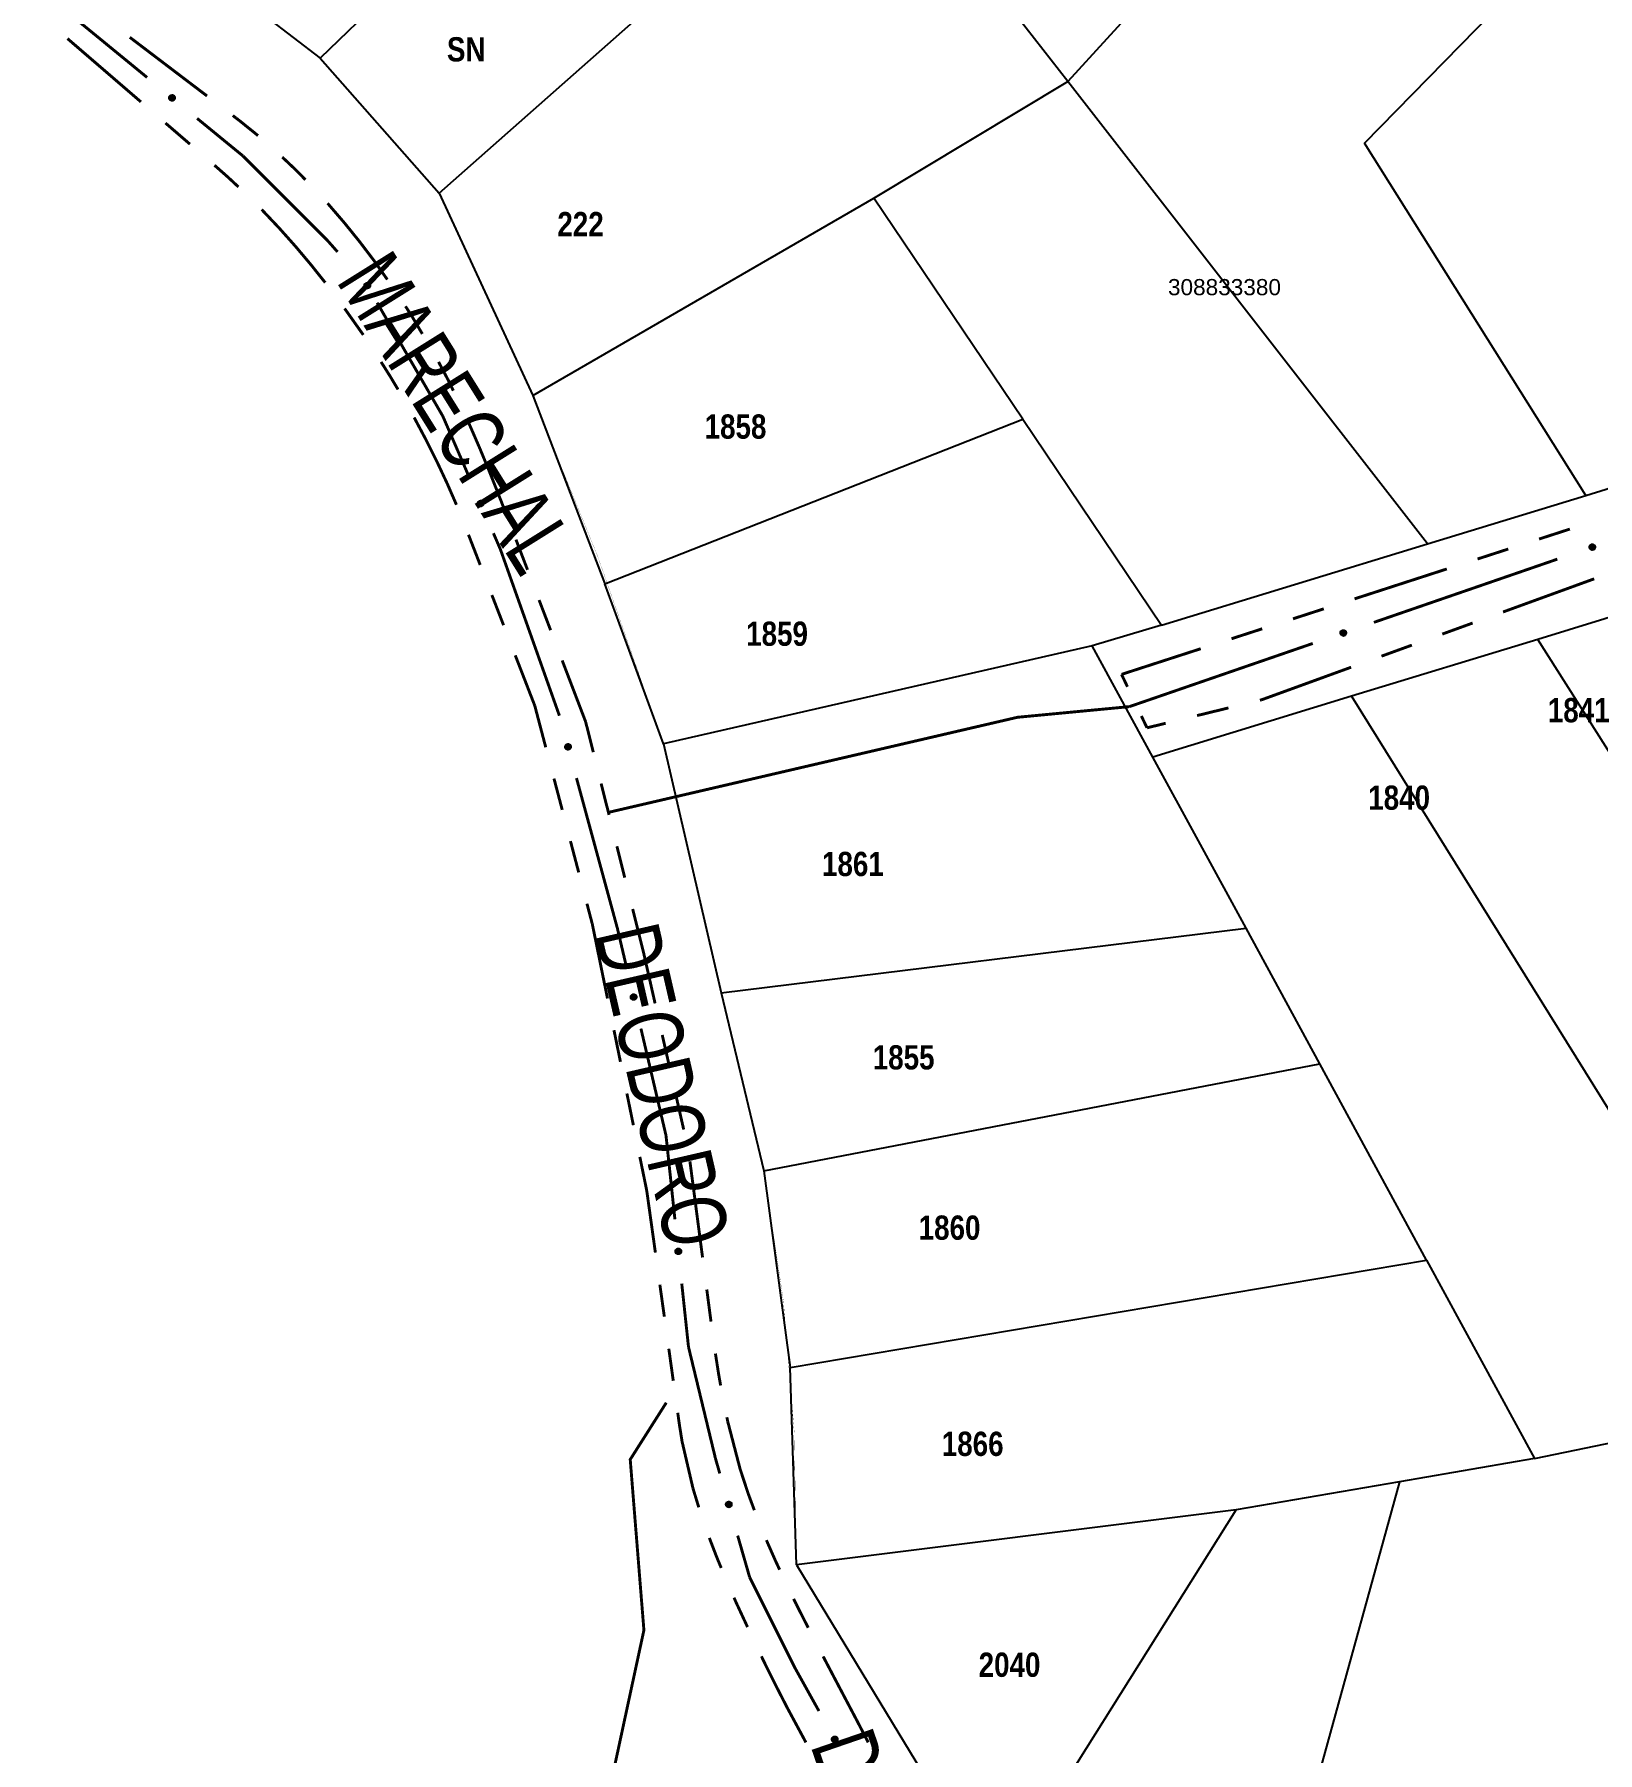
# Model space of a CAD drawing. Extents: x 201549 to 203722, y 4857623 to 4859778.
# Drawn here: x 202815.5 to 202912.2, y 4858339.4 to 4858445.6 of the extents above; entities that cross this region are included whole.
import ezdxf
from ezdxf.enums import TextEntityAlignment as Align

# ---------------------------------------------------------------- set-up
doc = ezdxf.new("R2010")
doc.units = 0
doc.header["$LTSCALE"] = 1.5
doc.header["$MEASUREMENT"] = 0
for name, color, linetype in [('CD-MALHA-LOTES', 40, 'CONTINUOUS'), ('CD_TXT_QUADRA', 1, 'CONTINUOUS'), ('RU-QUADRAS', 6, 'CONTINUOUS'), ('SV-CAMINHO-TRILHA', 20, 'CONTINUOUS'), ('SV-EIXO-RUA-N-PAV', 6, 'CONTINUOUS'), ('SV-RUA-NAO-PAV-S-GUIA-C-GUIA', 7, 'CONTINUOUS'), ('SV-TXT-RUA-N-PAV-S-GUIA-C-GUIA', 7, 'CONTINUOUS'), ('Th_NmrPort', 1, 'CONTINUOUS')]:
    doc.layers.add(name, color=color, linetype=linetype)
doc.styles.add('ARIAL', font='ARIAL.TTF')
doc.styles.add('MONOTXT', font='ARIAL.TTF', dxfattribs={"height": 0.2})
doc.styles.get("Standard").update_dxf_attribs({"font": 'swisscbo.ttf'})

msp = doc.modelspace()

# ---------------------------------------------------------------- linework, layer by layer
at = {"layer": 'CD-MALHA-LOTES', "linetype": 'Continuous'}
for p, q in [((202906.27, 4858472.12), (202879.42, 4858442.7)), ((202855.35, 4858465.55), (202833.18, 4858444.15)), ((202897.77, 4858438.89), (202917.99, 4858459.54)), ((202840.53, 4858435.8), (202865.12, 4858457.54)), ((202879.42, 4858442.7), (202873.28, 4858450.58)), ((202827.62, 4858448.41), (202833.18, 4858444.15)), ((202833.18, 4858444.15), (202840.53, 4858435.8)), ((202867.43, 4858435.5), (202879.42, 4858442.7)), ((202901.68, 4858414.12), (202879.42, 4858442.7)), ((202911.46, 4858417.11), (202897.77, 4858438.89)), ((202840.53, 4858435.8), (202846.33, 4858423.28)), ((202846.33, 4858423.28), (202867.43, 4858435.5)), ((202876.64, 4858421.83), (202867.43, 4858435.5)), ((202846.33, 4858423.28), (202850.78, 4858411.64)), ((202850.78, 4858411.64), (202876.64, 4858421.83)), ((202876.64, 4858421.83), (202885.22, 4858409.09)), ((202911.46, 4858417.11), (202920.26, 4858419.81)), ((202901.68, 4858414.12), (202911.46, 4858417.11)), ((202885.22, 4858409.09), (202901.68, 4858414.12)), ((202854.41, 4858401.75), (202850.78, 4858411.64)), ((202919.69, 4858411.65), (202908.49, 4858408.2)), ((202885.22, 4858409.09), (202880.94, 4858407.81)), ((202908.49, 4858408.2), (202896.98, 4858404.69)), ((202936.84, 4858363.5), (202908.49, 4858408.2)), ((202880.94, 4858407.81), (202854.41, 4858401.75)), ((202884.68, 4858400.93), (202880.94, 4858407.81)), ((202896.98, 4858404.69), (202884.68, 4858400.93)), ((202896.98, 4858404.69), (202924.23, 4858360.86)), ((202854.41, 4858401.75), (202857.98, 4858386.35)), ((202890.45, 4858390.34), (202884.68, 4858400.93)), ((202857.98, 4858386.35), (202890.45, 4858390.34)), ((202895.01, 4858381.96), (202890.45, 4858390.34)), ((202857.98, 4858386.35), (202860.63, 4858375.34)), ((202860.63, 4858375.34), (202895.01, 4858381.96)), ((202901.62, 4858369.82), (202895.01, 4858381.96)), ((202860.63, 4858375.34), (202862.24, 4858363.17)), ((202862.24, 4858363.17), (202901.62, 4858369.82)), ((202901.62, 4858369.82), (202908.3, 4858357.54)), ((202862.64, 4858350.98), (202862.24, 4858363.17)), ((202908.3, 4858357.54), (202924.23, 4858360.86)), ((202908.3, 4858357.54), (202899.95, 4858356.11)), ((202899.95, 4858356.11), (202889.83, 4858354.38)), ((202899.95, 4858356.11), (202891.8, 4858326.68)), ((202889.83, 4858354.38), (202862.64, 4858350.98)), ((202874.95, 4858330.7), (202889.83, 4858354.38)), ((202862.64, 4858350.98), (202874.95, 4858330.7))]:
    msp.add_line(p, q, dxfattribs=at)
at = {"layer": 'RU-QUADRAS', "linetype": 'Continuous'}
for points in [[(202877.4, 4858326.67, 0.01, 0.01, 0), (202862.64, 4858350.98, 0.01, 0.01, 0.0494035097), (202860.63, 4858375.34, 0.01, 0.01, 0), (202854.41, 4858401.75, 0.01, 0.01, 0.0374174058), (202840.53, 4858435.8, 0.01, 0.01, 0), (202833.18, 4858444.15, 0.01, 0.01, 0), (202797.37, 4858471.58, 0.01, 0.01, 0)], [(202922.54, 4858454.9, 0.01, 0.01, 0), (202935.82, 4858442.94, 0.01, 0.01, 0), (202943.54, 4858433.2, 0.01, 0.01, 0), (202946.79, 4858427.92, 0.01, 0.01, 0), (202880.94, 4858407.81, 0.01, 0.01, 0), (202884.67, 4858400.94, 0.01, 0.01, 0), (202919.69, 4858411.65, 0.01, 0.01, 0), (202948.5, 4858422.57, 0.01, 0.01, 0), (202961.94, 4858395.43, 0.01, 0.01, 0), (202975.18, 4858372.68, 0.01, 0.01, 0), (202983.05, 4858364.04, 0.01, 0.01, 0), (202984.93, 4858363.25, 0.01, 0.01, 0), (202989.25, 4858356.78, 0.01, 0.01, 0), (202997.61, 4858339.25, 0.01, 0.01, 0)]]:
    msp.add_lwpolyline(points, format="xyseb", dxfattribs=at)
at = {"layer": 'SV-CAMINHO-TRILHA', "const_width": 0.18}
for points in [[(202883.231871, 4858404.045925), (202876.310195, 4858403.388124), (202851.005853, 4858397.506673)], [(202854.586914, 4858361.001764), (202852.356159, 4858357.488837), (202853.202897, 4858346.933357), (202851.344791, 4858338.317618), (202843.427003, 4858326.675473)]]:
    msp.add_lwpolyline(points, dxfattribs=at)
at = {"layer": 'SV-EIXO-RUA-N-PAV', "const_width": 0.18}
for points in [[(202816.714213, 4858447.673137), (202822.468926, 4858442.959753)], [(202825.563442, 4858440.425197), (202827.884328, 4858438.524281)], [(202827.884328, 4858438.524281), (202828.404779, 4858438.098006)], [(202828.404779, 4858438.098006), (202833.585935, 4858432.916851)], [(202833.585935, 4858432.916851), (202833.6377, 4858432.865086)], [(202833.6377, 4858432.865086), (202834.249965, 4858432.16933)], [(202836.698217, 4858429.026804), (202840.708389, 4858422.104483)], [(202840.708389, 4858422.104483), (202840.763379, 4858422.00956)], [(202840.763379, 4858422.00956), (202842.307482, 4858418.438822)], [(202843.895126, 4858414.767393), (202844.292037, 4858413.849536)], [(202844.292037, 4858413.849536), (202844.326218, 4858413.770494)], [(202844.326218, 4858413.770494), (202847.975928, 4858403.484947)], [(202898.359296, 4858409.257546), (202909.704866, 4858413.166261)], [(202883.231871, 4858404.045925), (202894.57744, 4858407.954641)], [(202849.03225, 4858399.627154), (202851.397179, 4858390.943428)], [(202851.397179, 4858390.943428), (202851.563236, 4858390.333691)], [(202851.563236, 4858390.333691), (202852.104496, 4858388.028322)], [(202853.018766, 4858384.13421), (202854.390171, 4858378.293041)], [(202854.390171, 4858378.293041), (202854.569381, 4858377.529737)], [(202854.569381, 4858377.529737), (202855.121155, 4858372.343064)], [(202855.544299, 4858368.365509), (202855.861657, 4858365.382342)], [(202855.861657, 4858365.382342), (202855.961115, 4858364.447436)], [(202855.961115, 4858364.447436), (202857.621241, 4858357.585583)], [(202857.621241, 4858357.585583), (202857.631196, 4858357.544434)], [(202857.631196, 4858357.544434), (202857.896128, 4858356.624146)], [(202859.002703, 4858352.780255), (202859.55599, 4858350.85831)], [(202859.55599, 4858350.85831), (202859.746632, 4858350.196078)], [(202859.746632, 4858350.196078), (202862.121727, 4858345.445889)], [(202862.121727, 4858345.445889), (202862.530101, 4858344.629142)], [(202862.530101, 4858344.629142), (202864.030724, 4858341.931593)]]:
    msp.add_lwpolyline(points, dxfattribs=at)
at = {"layer": 'SV-EIXO-RUA-N-PAV'}
for points in [[(202823.97478, 4858441.868678), (202824.023374, 4858441.874209), (202824.06627, 4858441.869025), (202824.100803, 4858441.854404), (202824.127949, 4858441.833527), (202824.153316, 4858441.80904), (202824.173445, 4858441.77871), (202824.188328, 4858441.740099), (202824.194218, 4858441.691391), (202824.18602, 4858441.647797), (202824.173497, 4858441.613175), (202824.153357, 4858441.583615), (202824.129157, 4858441.559371), (202824.09696, 4858441.539504), (202824.057684, 4858441.524803), (202824.008563, 4858441.520066), (202823.966544, 4858441.525437), (202823.933514, 4858441.540456), (202823.903924, 4858441.560891), (202823.878326, 4858441.5862), (202823.858739, 4858441.616086), (202823.844009, 4858441.655658), (202823.839976, 4858441.704203), (202823.844854, 4858441.746173), (202823.859405, 4858441.779405), (202823.88018, 4858441.808083), (202823.90443, 4858441.833825), (202823.934076, 4858441.855327), (202823.97478, 4858441.868678)], [(202836.110381, 4858430.261123), (202836.157815, 4858430.249205), (202836.196145, 4858430.229263), (202836.223327, 4858430.203428), (202836.241394, 4858430.174335), (202836.256525, 4858430.14249), (202836.264697, 4858430.107018), (202836.265046, 4858430.065639), (202836.253425, 4858430.017972), (202836.230415, 4858429.98005), (202836.206512, 4858429.952046), (202836.177261, 4858429.93146), (202836.146079, 4858429.917279), (202836.108952, 4858429.910009), (202836.067015, 4858429.910064), (202836.019367, 4858429.92291), (202835.981923, 4858429.942719), (202835.956288, 4858429.968398), (202835.935778, 4858429.997936), (202835.92072, 4858430.030632), (202835.912899, 4858430.065499), (202835.913031, 4858430.107723), (202835.926333, 4858430.154584), (202835.945664, 4858430.192155), (202835.970976, 4858430.218144), (202836.000511, 4858430.237681), (202836.032267, 4858430.253246), (202836.067582, 4858430.262945), (202836.110381, 4858430.261123)], [(202843.145314, 4858416.778678), (202843.191034, 4858416.761308), (202843.226776, 4858416.73703), (202843.250758, 4858416.708201), (202843.265308, 4858416.677199), (202843.276622, 4858416.643807), (202843.2806, 4858416.607624), (202843.27612, 4858416.566486), (202843.259017, 4858416.520501), (202843.23174, 4858416.485521), (202843.204734, 4858416.460496), (202843.173282, 4858416.443463), (202843.140658, 4858416.433016), (202843.102936, 4858416.430127), (202843.061292, 4858416.435074), (202843.015468, 4858416.453391), (202842.980591, 4858416.477432), (202842.958126, 4858416.505926), (202842.941202, 4858416.537655), (202842.930061, 4858416.571885), (202842.92636, 4858416.607426), (202842.931417, 4858416.649346), (202842.950094, 4858416.694335), (202842.973676, 4858416.729395), (202843.001847, 4858416.752254), (202843.03346, 4858416.768212), (202843.066814, 4858416.779966), (202843.10302, 4858416.78548), (202843.145314, 4858416.778678)], [(202911.706795, 4858413.986351), (202911.73173, 4858414.028426), (202911.761764, 4858414.059488), (202911.794271, 4858414.078186), (202911.827304, 4858414.087218), (202911.86214, 4858414.092652), (202911.89847, 4858414.090383), (202911.938235, 4858414.078932), (202911.980617, 4858414.054215), (202912.010415, 4858414.021357), (202912.030451, 4858413.990468), (202912.041853, 4858413.956565), (202912.046565, 4858413.922636), (202912.04296, 4858413.884976), (202912.030962, 4858413.844791), (202912.005077, 4858413.802776), (202911.975423, 4858413.772525), (202911.943507, 4858413.755265), (202911.90935, 4858413.744018), (202911.873719, 4858413.738897), (202911.838069, 4858413.74133), (202911.797632, 4858413.753483), (202911.756501, 4858413.779581), (202911.725992, 4858413.808812), (202911.708289, 4858413.840478), (202911.697973, 4858413.874355), (202911.692098, 4858413.909229), (202911.692859, 4858413.945844), (202911.706795, 4858413.986351)], [(202896.296667, 4858408.66337), (202896.317475, 4858408.707631), (202896.344409, 4858408.741417), (202896.374984, 4858408.76313), (202896.407005, 4858408.775272), (202896.441163, 4858408.784005), (202896.477545, 4858408.785211), (202896.51822, 4858408.777605), (202896.562767, 4858408.757044), (202896.595564, 4858408.727178), (202896.618455, 4858408.698342), (202896.633039, 4858408.665681), (202896.640966, 4858408.632356), (202896.640969, 4858408.594523), (202896.632859, 4858408.553378), (202896.6111, 4858408.509085), (202896.584467, 4858408.476143), (202896.554342, 4858408.455918), (202896.521415, 4858408.441464), (202896.486435, 4858408.432967), (202896.450715, 4858408.431989), (202896.409303, 4858408.440229), (202896.36587, 4858408.462285), (202896.332712, 4858408.488472), (202896.312069, 4858408.518305), (202896.298569, 4858408.551043), (202896.289393, 4858408.585197), (202896.286659, 4858408.621718), (202896.296667, 4858408.66337)], [(202848.575167, 4858401.724429), (202848.617962, 4858401.700752), (202848.649901, 4858401.671652), (202848.669554, 4858401.639714), (202848.679562, 4858401.606963), (202848.686027, 4858401.572303), (202848.684835, 4858401.535922), (202848.674568, 4858401.495835), (202848.651118, 4858401.452739), (202848.619157, 4858401.421979), (202848.588876, 4858401.401037), (202848.555326, 4858401.388635), (202848.521551, 4858401.382919), (202848.483801, 4858401.385407), (202848.443279, 4858401.396208), (202848.400514, 4858401.420836), (202848.369398, 4858401.44958), (202848.3512, 4858401.480971), (202848.338945, 4858401.514779), (202848.33277, 4858401.550243), (202848.334145, 4858401.585949), (202848.345094, 4858401.626729), (202848.369962, 4858401.668615), (202848.398276, 4858401.699978), (202848.429403, 4858401.718612), (202848.462959, 4858401.729927), (202848.497643, 4858401.736834), (202848.534265, 4858401.737158), (202848.575167, 4858401.724429)], [(202852.635957, 4858386.246304), (202852.67789, 4858386.221132), (202852.708783, 4858386.190924), (202852.727297, 4858386.158312), (202852.736143, 4858386.125228), (202852.741381, 4858386.090362), (202852.738906, 4858386.054045), (202852.727231, 4858386.014346), (202852.702276, 4858385.972104), (202852.66925, 4858385.942491), (202852.638249, 4858385.92263), (202852.604282, 4858385.911419), (202852.570326, 4858385.906898), (202852.532687, 4858385.910716), (202852.492571, 4858385.922941), (202852.450702, 4858385.949062), (202852.420619, 4858385.978886), (202852.40354, 4858386.010899), (202852.392486, 4858386.045119), (202852.387565, 4858386.080778), (202852.3902, 4858386.116413), (202852.402581, 4858386.156782), (202852.42891, 4858386.197765), (202852.458313, 4858386.228109), (202852.490078, 4858386.245633), (202852.524013, 4858386.255757), (202852.558919, 4858386.261436), (202852.595529, 4858386.260468), (202852.635957, 4858386.246304)], [(202855.426991, 4858370.508806), (202855.46547, 4858370.478617), (202855.492368, 4858370.444803), (202855.506685, 4858370.410143), (202855.51135, 4858370.376216), (202855.512213, 4858370.340969), (202855.505244, 4858370.305242), (202855.488725, 4858370.267301), (202855.458712, 4858370.228488), (202855.422262, 4858370.203211), (202855.389032, 4858370.187357), (202855.353936, 4858370.180455), (202855.319681, 4858370.18019), (202855.282809, 4858370.188657), (202855.244523, 4858370.205773), (202855.206226, 4858370.236896), (202855.180083, 4858370.270228), (202855.167116, 4858370.304116), (202855.160401, 4858370.339444), (202855.159951, 4858370.375438), (202855.166994, 4858370.41047), (202855.184297, 4858370.448986), (202855.215516, 4858370.486379), (202855.248463, 4858370.512833), (202855.28216, 4858370.526273), (202855.31709, 4858370.5321), (202855.352431, 4858370.533396), (202855.388637, 4858370.527885), (202855.426991, 4858370.508806)], [(202858.515451, 4858354.870726), (202858.558583, 4858354.847669), (202858.590938, 4858354.819032), (202858.611049, 4858354.78738), (202858.621528, 4858354.754777), (202858.628491, 4858354.720214), (202858.627824, 4858354.683819), (202858.618135, 4858354.643589), (202858.595309, 4858354.600159), (202858.563795, 4858354.568942), (202858.533819, 4858354.547565), (202858.500451, 4858354.534682), (202858.466762, 4858354.52848), (202858.428979, 4858354.530423), (202858.388306, 4858354.54064), (202858.345191, 4858354.56465), (202858.313663, 4858354.592942), (202858.295015, 4858354.624068), (202858.282275, 4858354.657696), (202858.275589, 4858354.693066), (202858.27645, 4858354.728789), (202858.28681, 4858354.769722), (202858.311072, 4858354.811963), (202858.338931, 4858354.84373), (202858.369786, 4858354.86281), (202858.403176, 4858354.874608), (202858.437757, 4858354.882013), (202858.47437, 4858354.882865), (202858.515451, 4858354.870726)], [(202865.029342, 4858340.362899), (202865.076561, 4858340.350157), (202865.114538, 4858340.32955), (202865.141266, 4858340.303246), (202865.158824, 4858340.273844), (202865.173399, 4858340.24174), (202865.180952, 4858340.206131), (202865.180581, 4858340.164752), (202865.168132, 4858340.117295), (202865.144465, 4858340.079778), (202865.120079, 4858340.052195), (202865.090474, 4858340.032121), (202865.05905, 4858340.018485), (202865.021802, 4858340.011862), (202864.979872, 4858340.012648), (202864.932455, 4858340.026321), (202864.895361, 4858340.046779), (202864.870177, 4858340.0729), (202864.850185, 4858340.102791), (202864.835698, 4858340.135744), (202864.828485, 4858340.170741), (202864.829352, 4858340.212957), (202864.843467, 4858340.259579), (202864.863449, 4858340.296808), (202864.88921, 4858340.322352), (202864.919081, 4858340.341372), (202864.951102, 4858340.356382), (202864.986581, 4858340.365465), (202865.029342, 4858340.362899)]]:
    msp.add_lwpolyline(points, close=True, dxfattribs=at)
for points in [[(202823.839976, 4858441.704203), (202824.09696, 4858441.539504)], [(202823.843459, 4858441.723038), (202824.108735, 4858441.551623)], [(202823.844009, 4858441.655658), (202824.057684, 4858441.524803)], [(202823.844854, 4858441.746173), (202824.129157, 4858441.559371)], [(202823.845932, 4858441.678681), (202824.074643, 4858441.533687)], [(202823.854327, 4858441.759995), (202824.138604, 4858441.573017)], [(202823.857142, 4858441.634223), (202824.026828, 4858441.526991)], [(202823.858739, 4858441.616086), (202824.008563, 4858441.520066)], [(202823.859405, 4858441.779405), (202824.153357, 4858441.583615)], [(202823.871529, 4858441.791764), (202824.160411, 4858441.597487)], [(202823.872293, 4858441.598885), (202823.98228, 4858441.526438)], [(202823.878326, 4858441.5862), (202823.966544, 4858441.525437)], [(202823.88018, 4858441.808083), (202824.173497, 4858441.613175)], [(202823.895929, 4858441.819402), (202824.17704, 4858441.635018)], [(202823.90443, 4858441.833825), (202824.18602, 4858441.647797)], [(202823.922823, 4858441.84147), (202824.186852, 4858441.67284)], [(202823.934076, 4858441.855327), (202824.194218, 4858441.691391)], [(202823.953939, 4858441.860079), (202824.187355, 4858441.716523)], [(202823.97478, 4858441.868678), (202824.188328, 4858441.740099)], [(202824.001372, 4858441.870615), (202824.174898, 4858441.763765)], [(202824.023374, 4858441.874209), (202824.173445, 4858441.77871)], [(202824.04784, 4858441.871359), (202824.155907, 4858441.798721)], [(202824.06627, 4858441.869025), (202824.153316, 4858441.80904)], [(202836.032267, 4858430.253246), (202836.230415, 4858429.98005)], [(202836.052173, 4858430.253932), (202836.240003, 4858430.003198)], [(202836.067582, 4858430.262945), (202836.253425, 4858430.017972)], [(202836.087847, 4858430.260405), (202836.255841, 4858430.043912)], [(202836.110381, 4858430.261123), (202836.265046, 4858430.065639)], [(202836.135954, 4858430.253582), (202836.2608, 4858430.092517)], [(202835.912899, 4858430.065499), (202836.019367, 4858429.92291)], [(202835.913031, 4858430.107723), (202836.067015, 4858429.910064)], [(202835.917784, 4858430.083039), (202836.0389, 4858429.922967)], [(202835.919535, 4858430.044629), (202835.997005, 4858429.938121)], [(202835.92072, 4858430.030632), (202835.981923, 4858429.942719)], [(202835.92293, 4858430.128598), (202836.086015, 4858429.912414)], [(202835.926333, 4858430.154584), (202836.108952, 4858429.910009)], [(202835.936219, 4858430.170989), (202836.124237, 4858429.91721)], [(202835.945664, 4858430.192155), (202836.146079, 4858429.917279)], [(202835.959394, 4858430.201761), (202836.159723, 4858429.926729)], [(202835.970976, 4858430.218144), (202836.177261, 4858429.93146)], [(202835.986672, 4858430.225448), (202836.188744, 4858429.941964)], [(202836.000511, 4858430.237681), (202836.206512, 4858429.952046)], [(202836.019235, 4858430.242735), (202836.217513, 4858429.971246)], [(202836.157815, 4858430.249205), (202836.264697, 4858430.107018)], [(202836.179714, 4858430.237931), (202836.25532, 4858430.13192)], [(202836.196145, 4858430.229263), (202836.256525, 4858430.14249)], [(202842.92636, 4858416.607426), (202843.015468, 4858416.453391)], [(202842.930061, 4858416.571885), (202842.980591, 4858416.477432)], [(202842.930516, 4858416.585924), (202842.995034, 4858416.471106)], [(202842.931417, 4858416.649346), (202843.061292, 4858416.435074)], [(202842.933258, 4858416.624276), (202843.034875, 4858416.451169)], [(202842.943684, 4858416.668923), (202843.080436, 4858416.435192)], [(202842.950094, 4858416.694335), (202843.102936, 4858416.430127)], [(202842.961827, 4858416.709475), (202843.118957, 4858416.435496)], [(202842.973676, 4858416.729395), (202843.140658, 4858416.433016)], [(202842.988433, 4858416.737334), (202843.155312, 4858416.440811)], [(202843.001847, 4858416.752254), (202843.173282, 4858416.443463)], [(202843.018288, 4858416.757677), (202843.185912, 4858416.452557)], [(202843.03346, 4858416.768212), (202843.204734, 4858416.460496)], [(202843.052646, 4858416.771048), (202843.2179, 4858416.478282)], [(202843.066814, 4858416.779966), (202843.23174, 4858416.485521)], [(202843.086665, 4858416.778325), (202843.243964, 4858416.507393)], [(202843.10302, 4858416.78548), (202843.259017, 4858416.520501)], [(202843.12285, 4858416.780593), (202843.264443, 4858416.545982)], [(202843.145314, 4858416.778678), (202843.27612, 4858416.566486)], [(202843.169833, 4858416.768204), (202843.275038, 4858416.593676)], [(202843.191034, 4858416.761308), (202843.2806, 4858416.607624)], [(202843.211468, 4858416.747556), (202843.274192, 4858416.633449)], [(202843.226776, 4858416.73703), (202843.276622, 4858416.643807)], [(202911.692098, 4858413.909229), (202912.010415, 4858414.021357)], [(202911.692859, 4858413.945844), (202911.980617, 4858414.054215)], [(202911.69711, 4858413.928506), (202911.990957, 4858414.037141)], [(202911.697973, 4858413.874355), (202912.030451, 4858413.990468)], [(202911.698461, 4858413.893743), (202912.01518, 4858414.006482)], [(202911.701065, 4858413.964546), (202911.95644, 4858414.063919)], [(202911.705758, 4858413.857605), (202912.035054, 4858413.970565)], [(202911.706795, 4858413.986351), (202911.938235, 4858414.078932)], [(202911.708289, 4858413.840478), (202912.041853, 4858413.956565)], [(202911.720694, 4858413.82471), (202912.041393, 4858413.938406)], [(202911.721309, 4858414.008717), (202911.911261, 4858414.082517)], [(202911.725992, 4858413.808812), (202912.046565, 4858413.922636)], [(202911.73173, 4858414.028426), (202911.89847, 4858414.090383)], [(202911.743591, 4858413.793731), (202912.04041, 4858413.901679)], [(202911.748774, 4858414.046207), (202911.871929, 4858414.088486)], [(202911.756501, 4858413.779581), (202912.04296, 4858413.884976)], [(202911.761764, 4858414.059488), (202911.86214, 4858414.092652)], [(202911.780441, 4858413.768918), (202912.034121, 4858413.863673)], [(202911.797632, 4858413.753483), (202912.030962, 4858413.844791)], [(202911.822648, 4858413.751009), (202912.010586, 4858413.821516)], [(202911.838069, 4858413.74133), (202912.005077, 4858413.802776)], [(202911.859965, 4858413.741747), (202911.984127, 4858413.785673)], [(202911.873719, 4858413.738897), (202911.975423, 4858413.772525)], [(202896.286659, 4858408.621718), (202896.562767, 4858408.757044)], [(202896.289393, 4858408.585197), (202896.595564, 4858408.727178)], [(202896.292544, 4858408.604865), (202896.574688, 4858408.741035)], [(202896.293044, 4858408.641118), (202896.537774, 4858408.764398)], [(202896.296667, 4858408.66337), (202896.51822, 4858408.777605)], [(202896.297205, 4858408.57039), (202896.601725, 4858408.712826)], [(202896.298569, 4858408.551043), (202896.618455, 4858408.698342)], [(202896.307915, 4858408.535113), (202896.624936, 4858408.678968)], [(202896.308981, 4858408.687019), (202896.491028, 4858408.778601)], [(202896.312069, 4858408.518305), (202896.633039, 4858408.665681)], [(202896.317475, 4858408.707631), (202896.477545, 4858408.785211)], [(202896.325922, 4858408.503792), (202896.634312, 4858408.647561)], [(202896.332712, 4858408.488472), (202896.640966, 4858408.632356)], [(202896.332746, 4858408.726957), (202896.451306, 4858408.780792)], [(202896.344409, 4858408.741417), (202896.441163, 4858408.784005)], [(202896.351669, 4858408.475138), (202896.636838, 4858408.610907)], [(202896.36587, 4858408.462285), (202896.640969, 4858408.594523)], [(202896.390719, 4858408.453954), (202896.634203, 4858408.572475)], [(202896.409303, 4858408.440229), (202896.632859, 4858408.553378)], [(202896.434441, 4858408.440152), (202896.614796, 4858408.528265)], [(202896.450715, 4858408.431989), (202896.6111, 4858408.509085)], [(202896.472471, 4858408.434492), (202896.591877, 4858408.490062)], [(202896.486435, 4858408.432967), (202896.584467, 4858408.476143)], [(202848.334145, 4858401.585949), (202848.400514, 4858401.420836)], [(202848.335211, 4858401.564075), (202848.382798, 4858401.44127)], [(202848.343363, 4858401.601651), (202848.41941, 4858401.415886)], [(202848.345094, 4858401.626729), (202848.443279, 4858401.396208)], [(202848.360013, 4858401.644369), (202848.462246, 4858401.39361)], [(202848.369962, 4858401.668615), (202848.483801, 4858401.385407)], [(202848.383723, 4858401.681939), (202848.500421, 4858401.38845)], [(202848.398276, 4858401.699978), (202848.521551, 4858401.382919)], [(202848.414009, 4858401.705744), (202848.537162, 4858401.388557)], [(202848.429403, 4858401.718612), (202848.555326, 4858401.388635)], [(202848.446447, 4858401.721649), (202848.569118, 4858401.395846)], [(202848.462959, 4858401.729927), (202848.588876, 4858401.401037)], [(202848.482353, 4858401.730014), (202848.60443, 4858401.416776)], [(202848.497643, 4858401.736834), (202848.619157, 4858401.421979)], [(202848.51706, 4858401.732395), (202848.634358, 4858401.441898)], [(202848.534265, 4858401.737158), (202848.651118, 4858401.452739)], [(202848.553202, 4858401.72951), (202848.660102, 4858401.477193)], [(202848.575167, 4858401.724429), (202848.674568, 4858401.495835)], [(202848.597954, 4858401.710585), (202848.677351, 4858401.522903)], [(202848.617962, 4858401.700752), (202848.684835, 4858401.535922)], [(202848.636241, 4858401.684242), (202848.682153, 4858401.562395)], [(202848.649901, 4858401.671652), (202848.686027, 4858401.572303)], [(202848.33277, 4858401.550243), (202848.369398, 4858401.44958)], [(202852.387565, 4858386.080778), (202852.420619, 4858385.978886)], [(202852.3902, 4858386.116413), (202852.450702, 4858385.949062)], [(202852.390493, 4858386.094516), (202852.433718, 4858385.970108)], [(202852.399965, 4858386.13178), (202852.469412, 4858385.943448)], [(202852.402581, 4858386.156782), (202852.492571, 4858385.922941)], [(202852.418112, 4858386.173885), (202852.511435, 4858385.919675)], [(202852.42891, 4858386.197765), (202852.532687, 4858385.910716)], [(202852.443132, 4858386.210595), (202852.549405, 4858385.913172)], [(202852.458313, 4858386.228109), (202852.570326, 4858385.906898)], [(202852.47424, 4858386.233316), (202852.586126, 4858385.911982)], [(202852.490078, 4858386.245633), (202852.604282, 4858385.911419)], [(202852.507219, 4858386.248068), (202852.61832, 4858385.918139)], [(202852.524013, 4858386.255757), (202852.638249, 4858385.92263)], [(202852.543398, 4858386.25516), (202852.654348, 4858385.937811)], [(202852.558919, 4858386.261436), (202852.66925, 4858385.942491)], [(202852.578167, 4858386.256315), (202852.685144, 4858385.961861)], [(202852.595529, 4858386.260468), (202852.702276, 4858385.972104)], [(202852.614184, 4858386.252157), (202852.712116, 4858385.996226)], [(202852.635957, 4858386.246304), (202852.727231, 4858386.014346)], [(202852.658241, 4858386.231665), (202852.730968, 4858386.041299)], [(202852.67789, 4858386.221132), (202852.738906, 4858386.054045)], [(202852.695575, 4858386.203988), (202852.73716, 4858386.080597)], [(202852.708783, 4858386.190924), (202852.741381, 4858386.090362)], [(202855.159951, 4858370.375438), (202855.180083, 4858370.270228)], [(202855.164563, 4858370.388706), (202855.191989, 4858370.25989)], [(202855.166994, 4858370.41047), (202855.206226, 4858370.236896)], [(202855.178594, 4858370.424504), (202855.224092, 4858370.229)], [(202855.184297, 4858370.448986), (202855.244523, 4858370.205773)], [(202855.201834, 4858370.464026), (202855.262835, 4858370.200188)], [(202855.215516, 4858370.486379), (202855.282809, 4858370.188657)], [(202855.231223, 4858370.497342), (202855.299702, 4858370.189015)], [(202855.248463, 4858370.512833), (202855.319681, 4858370.18019)], [(202855.264914, 4858370.51602), (202855.33599, 4858370.18327)], [(202855.28216, 4858370.526273), (202855.353936, 4858370.180455)], [(202855.299471, 4858370.526558), (202855.3687, 4858370.185378)], [(202855.31709, 4858370.5321), (202855.389032, 4858370.187357)], [(202855.33625, 4858370.529098), (202855.406894, 4858370.200419)], [(202855.352431, 4858370.533396), (202855.422262, 4858370.203211)], [(202855.370894, 4858370.525922), (202855.44044, 4858370.220454)], [(202855.388637, 4858370.527885), (202855.458712, 4858370.228488)], [(202855.406114, 4858370.517319), (202855.471475, 4858370.2512)], [(202855.426991, 4858370.508806), (202855.488725, 4858370.267301)], [(202855.447282, 4858370.49151), (202855.495783, 4858370.293581)], [(202855.46547, 4858370.478617), (202855.505244, 4858370.305242)], [(202855.480886, 4858370.459407), (202855.506811, 4858370.331804)], [(202855.492368, 4858370.444803), (202855.512213, 4858370.340969)], [(202858.311072, 4858354.811963), (202858.428979, 4858354.530423)], [(202858.324639, 4858354.825483), (202858.445554, 4858354.533706)], [(202858.338931, 4858354.84373), (202858.466762, 4858354.52848)], [(202858.35458, 4858354.849722), (202858.482289, 4858354.534342)], [(202858.369786, 4858354.86281), (202858.500451, 4858354.534682)], [(202858.386785, 4858354.866093), (202858.514137, 4858354.54209)], [(202858.403176, 4858354.874608), (202858.533819, 4858354.547565)], [(202858.422567, 4858354.874974), (202858.549144, 4858354.563528)], [(202858.437757, 4858354.882013), (202858.563795, 4858354.568942)], [(202858.457236, 4858354.877855), (202858.578707, 4858354.589078)], [(202858.47437, 4858354.882865), (202858.595309, 4858354.600159)], [(202858.493415, 4858354.87549), (202858.603939, 4858354.62474)], [(202858.515451, 4858354.870726), (202858.618135, 4858354.643589)], [(202858.538435, 4858354.857212), (202858.620529, 4858354.670694)], [(202858.558583, 4858354.847669), (202858.627824, 4858354.683819)], [(202858.577098, 4858354.831424), (202858.624761, 4858354.710251)], [(202858.590938, 4858354.819032), (202858.628491, 4858354.720214)], [(202858.275589, 4858354.693066), (202858.313663, 4858354.592942)], [(202858.27645, 4858354.728789), (202858.345191, 4858354.56465)], [(202858.277831, 4858354.706933), (202858.327182, 4858354.584826)], [(202858.28544, 4858354.744622), (202858.364156, 4858354.559971)], [(202858.28681, 4858354.769722), (202858.388306, 4858354.54064)], [(202858.301473, 4858354.787576), (202858.407308, 4858354.538316)], [(202864.828485, 4858340.170741), (202864.932455, 4858340.026321)], [(202864.829352, 4858340.212957), (202864.979872, 4858340.012648)], [(202864.833674, 4858340.188193), (202864.951986, 4858340.026038)], [(202864.834756, 4858340.149759), (202864.910361, 4858340.041919)], [(202864.835698, 4858340.135744), (202864.895361, 4858340.046779)], [(202864.839613, 4858340.233656), (202864.99891, 4858340.014667)], [(202864.843467, 4858340.259579), (202865.021802, 4858340.011862)], [(202864.853638, 4858340.27581), (202865.03721, 4858340.018797)], [(202864.863449, 4858340.296808), (202865.05905, 4858340.018485)], [(202864.877344, 4858340.306173), (202865.072856, 4858340.027696)], [(202864.88921, 4858340.322352), (202865.090474, 4858340.032121)], [(202864.905031, 4858340.329382), (202865.102138, 4858340.042424)], [(202864.919081, 4858340.341372), (202865.120079, 4858340.052195)], [(202864.93789, 4858340.3461), (202865.131412, 4858340.071201)], [(202864.951102, 4858340.356382), (202865.144465, 4858340.079778)], [(202864.971018, 4858340.356722), (202865.154455, 4858340.102757)], [(202864.986581, 4858340.365465), (202865.168132, 4858340.117295)], [(202865.006799, 4858340.362573), (202865.170999, 4858340.143189)], [(202865.029342, 4858340.362899), (202865.180581, 4858340.164752)], [(202865.05478, 4858340.354913), (202865.176803, 4858340.1917)], [(202865.076561, 4858340.350157), (202865.180952, 4858340.206131)], [(202865.098261, 4858340.338503), (202865.17201, 4858340.231192)], [(202865.114538, 4858340.32955), (202865.173399, 4858340.24174)]]:
    msp.add_lwpolyline(points, dxfattribs=at)
at = {"layer": 'SV-RUA-NAO-PAV-S-GUIA-C-GUIA', "const_width": 0.18}
for points in [[(202822.090368, 4858441.443866), (202817.545149, 4858445.360623)], [(202826.175836, 4858441.812537), (202821.398018, 4858445.441926)], [(202825.120514, 4858438.832695), (202823.605441, 4858440.138281)], [(202827.964858, 4858440.453536), (202827.768441, 4858440.602741)], [(202828.215816, 4858440.261147), (202827.964858, 4858440.453536)], [(202828.555997, 4858439.986643), (202828.215816, 4858440.261147)], [(202829.334225, 4858439.358662), (202828.555997, 4858439.986643)], [(202831.608097, 4858437.297069), (202830.83008, 4858438.031574)], [(202826.730345, 4858437.445453), (202826.635587, 4858437.527109)], [(202827.386772, 4858436.867027), (202826.730345, 4858437.445453)], [(202827.451585, 4858436.809916), (202827.386772, 4858436.867027)], [(202828.120093, 4858436.187189), (202827.451585, 4858436.809916)], [(202832.260872, 4858436.6346), (202831.608097, 4858437.297069)], [(202829.613954, 4858434.729163), (202829.551771, 4858434.79097)], [(202830.240803, 4858434.066293), (202829.613954, 4858434.729163)], [(202833.685927, 4858435.114493), (202833.629147, 4858435.176226)], [(202834.2837, 4858434.420265), (202833.685927, 4858435.114493)], [(202834.670553, 4858433.970989), (202834.2837, 4858434.420265)], [(202830.646159, 4858433.637644), (202830.240803, 4858434.066293)], [(202830.918977, 4858433.331534), (202830.646159, 4858433.637644)], [(202834.926458, 4858433.654349), (202834.670553, 4858433.970989)], [(202835.619352, 4858432.797003), (202834.926458, 4858433.654349)], [(202831.646615, 4858432.515102), (202830.918977, 4858433.331534)], [(202832.230409, 4858431.821778), (202831.646615, 4858432.515102)], [(202836.162633, 4858432.082408), (202835.619352, 4858432.797003)], [(202832.616, 4858431.363844), (202832.230409, 4858431.821778)], [(202832.866208, 4858431.050035), (202832.616, 4858431.363844)], [(202836.532597, 4858431.595783), (202836.162633, 4858432.082408)], [(202836.755872, 4858431.277596), (202836.532597, 4858431.595783)], [(202837.330273, 4858430.459022), (202836.755872, 4858431.277596)], [(202833.489629, 4858430.268149), (202832.866208, 4858431.050035)], [(202835.844656, 4858427.035598), (202834.688626, 4858428.66765)], [(202838.843203, 4858428.205304), (202838.454687, 4858428.805431)], [(202838.987874, 4858427.95965), (202838.843203, 4858428.205304)], [(202839.495334, 4858427.097974), (202838.987874, 4858427.95965)], [(202837.523823, 4858424.444918), (202836.94403, 4858425.36502)], [(202841.157384, 4858424.124298), (202840.49894, 4858425.368302)], [(202837.991617, 4858423.661497), (202837.523823, 4858424.444918)], [(202841.411674, 4858423.589156), (202841.157384, 4858424.124298)], [(202839.034902, 4858421.842512), (202838.987193, 4858421.927043)], [(202839.458945, 4858421.045343), (202839.034902, 4858421.842512)], [(202842.444155, 4858421.416346), (202842.270056, 4858421.782729)], [(202839.740909, 4858420.515269), (202839.458945, 4858421.045343)], [(202842.681068, 4858420.871248), (202842.444155, 4858421.416346)], [(202843.042341, 4858420.040015), (202842.681068, 4858420.871248)], [(202839.919524, 4858420.157812), (202839.740909, 4858420.515269)], [(202840.41245, 4858419.171328), (202839.919524, 4858420.157812)], [(202843.07821, 4858419.953504), (202843.042341, 4858420.040015)], [(202843.617473, 4858418.65287), (202843.07821, 4858419.953504)], [(202840.792488, 4858418.358572), (202840.41245, 4858419.171328)], [(202843.837144, 4858418.103131), (202843.617473, 4858418.65287)], [(202841.048441, 4858417.811186), (202840.792488, 4858418.358572)], [(202841.206486, 4858417.448387), (202841.048441, 4858417.811186)], [(202841.605863, 4858416.5316), (202841.206486, 4858417.448387)], [(202844.174859, 4858417.257982), (202843.837144, 4858418.103131)], [(202844.207469, 4858417.174232), (202844.174859, 4858417.257982)], [(202844.570304, 4858416.242379), (202844.207469, 4858417.174232)], [(202843.075443, 4858412.811503), (202842.352217, 4858414.67616)], [(202846.003457, 4858412.507941), (202845.288757, 4858414.375882)], [(202910.478697, 4858415.026826), (202908.576083, 4858414.410336)], [(202906.673469, 4858413.793847), (202904.770855, 4858413.177357)], [(202902.868241, 4858412.560868), (202897.160398, 4858410.711399)], [(202906.347857, 4858409.900553), (202911.986618, 4858411.951011)], [(202844.521894, 4858409.082189), (202843.798669, 4858410.946846)], [(202847.432857, 4858408.772059), (202846.718157, 4858410.64)], [(202895.257784, 4858410.09491), (202893.35517, 4858409.47842)], [(202902.588684, 4858408.53358), (202904.468271, 4858409.217067)], [(202891.452556, 4858408.861931), (202889.549941, 4858408.245441)], [(202898.82951, 4858407.166608), (202900.709097, 4858407.850094)], [(202846.452936, 4858404.103478), (202845.24512, 4858407.217533)], [(202849.597938, 4858403.113402), (202848.147558, 4858406.904118)], [(202887.647327, 4858407.628952), (202882.890792, 4858406.087728)], [(202882.890792, 4858406.087728), (202882.749444, 4858406.041928)], [(202882.749444, 4858406.041928), (202883.115498, 4858405.273217)], [(202891.407576, 4858404.467723), (202896.949923, 4858406.483122)], [(202846.621081, 4858403.465342), (202846.452936, 4858404.103478)], [(202887.422324, 4858403.49355), (202889.365122, 4858403.968457)], [(202891.30792, 4858404.443363), (202891.407576, 4858404.467723)], [(202847.130674, 4858401.531353), (202846.621081, 4858403.465342)], [(202849.827189, 4858402.200456), (202849.597938, 4858403.113402)], [(202883.975365, 4858403.467496), (202884.32365, 4858402.736096)], [(202884.32365, 4858402.736096), (202885.479526, 4858403.018644)], [(202850.07074, 4858401.230568), (202849.827189, 4858402.200456)], [(202848.14986, 4858397.663374), (202847.640267, 4858399.597363)], [(202851.04494, 4858397.351015), (202850.55784, 4858399.290792)], [(202849.169047, 4858393.795395), (202848.659453, 4858395.729385)], [(202852.019141, 4858393.471462), (202851.532041, 4858395.411238)], [(202850.009061, 4858390.607401), (202849.67864, 4858391.861406)], [(202853.162101, 4858388.91986), (202852.506242, 4858391.531685)], [(202850.149784, 4858389.918432), (202850.009061, 4858390.607401)], [(202850.950263, 4858385.999346), (202850.149784, 4858389.918432)], [(202853.230056, 4858388.620386), (202853.162101, 4858388.91986)], [(202853.893919, 4858385.694761), (202853.230056, 4858388.620386)], [(202851.750742, 4858382.08026), (202851.350503, 4858384.039803)], [(202854.779069, 4858381.793926), (202854.336494, 4858383.744344)], [(202852.391363, 4858378.943825), (202852.150981, 4858380.120718)], [(202855.418737, 4858378.974928), (202855.221644, 4858379.843509)], [(202852.551221, 4858378.161175), (202852.391363, 4858378.943825)], [(202855.442932, 4858378.868301), (202855.418737, 4858378.974928)], [(202855.66422, 4858377.893092), (202855.442932, 4858378.868301)], [(202853.379112, 4858374.107878), (202852.95146, 4858376.201632)], [(202856.831014, 4858369.983482), (202856.048235, 4858375.932201)], [(202853.498405, 4858373.253144), (202853.379112, 4858374.107878)], [(202853.913086, 4858370.281943), (202853.498405, 4858373.253144)], [(202854.465995, 4858366.32034), (202854.189541, 4858368.301141)], [(202857.352867, 4858366.01767), (202857.091941, 4858368.000576)], [(202855.018904, 4858362.358738), (202854.742449, 4858364.339539)], [(202857.823723, 4858362.771963), (202857.627405, 4858364.036643)], [(202857.950142, 4858362.062972), (202857.823723, 4858362.771963)], [(202855.402062, 4858359.613402), (202855.295358, 4858360.377937)], [(202858.391711, 4858359.821168), (202858.333993, 4858360.100336)], [(202855.438024, 4858359.388201), (202855.402062, 4858359.613402)], [(202855.563871, 4858358.600129), (202855.438024, 4858359.388201)], [(202858.572132, 4858359.12938), (202858.391711, 4858359.821168)], [(202859.148775, 4858356.918356), (202858.572132, 4858359.12938)], [(202855.609694, 4858358.403453), (202855.563871, 4858358.600129)], [(202856.243304, 4858355.683904), (202855.609694, 4858358.403453)], [(202859.371005, 4858356.23875), (202859.148775, 4858356.918356)], [(202859.641596, 4858355.411252), (202859.371005, 4858356.23875)], [(202856.304105, 4858355.48539), (202856.243304, 4858355.683904)], [(202856.596956, 4858354.529233), (202856.304105, 4858355.48539)], [(202859.686523, 4858355.289919), (202859.641596, 4858355.411252)], [(202860.033758, 4858354.352141), (202859.686523, 4858355.289919)], [(202857.719863, 4858351.418193), (202857.250134, 4858352.639227)], [(202861.33522, 4858351.236981), (202860.780669, 4858352.497087)], [(202857.985302, 4858350.779418), (202857.719863, 4858351.418193)], [(202861.599137, 4858350.672349), (202861.33522, 4858351.236981)], [(202858.910388, 4858348.636509), (202858.775665, 4858348.942329)], [(202859.191064, 4858348.03274), (202858.910388, 4858348.636509)], [(202862.631806, 4858348.526416), (202862.464082, 4858348.869142)], [(202862.912253, 4858347.975226), (202862.631806, 4858348.526416)], [(202859.612613, 4858347.125934), (202859.191064, 4858348.03274)], [(202863.365732, 4858347.083959), (202862.912253, 4858347.975226)], [(202860.698021, 4858344.846461), (202860.469464, 4858345.318846)], [(202864.991827, 4858343.972354), (202864.289506, 4858345.310117)], [(202860.909911, 4858344.421086), (202860.698021, 4858344.846461)], [(202861.369259, 4858343.498938), (202860.909911, 4858344.421086)], [(202861.812142, 4858342.636196), (202861.369259, 4858343.498938)], [(202865.220066, 4858343.539791), (202864.991827, 4858343.972354)], [(202866.38934, 4858341.323758), (202865.220066, 4858343.539791)], [(202862.05566, 4858342.161821), (202861.812142, 4858342.636196)], [(202862.276831, 4858341.750775), (202862.05566, 4858342.161821)], [(202863.224494, 4858339.989544), (202862.276831, 4858341.750775)], [(202866.616856, 4858340.884812), (202866.38934, 4858341.323758)], [(202867.077036, 4858339.996986), (202866.616856, 4858340.884812)]]:
    msp.add_lwpolyline(points, dxfattribs=at)

# ---------------------------------------------------------------- texts
at = {"layer": 'CD_TXT_QUADRA', "color": 7, "linetype": 'Continuous', "style": 'MONOTXT'}
msp.add_text('308833380', height=1, dxfattribs=at).set_placement((202885.62, 4858429.49))
at = {"layer": 'SV-TXT-RUA-N-PAV-S-GUIA-C-GUIA', "style": 'ARIAL', "width": 0.7}
for s, rotation, p in [('MARECHAL', 302, (202834.119429, 4858430.383314)), ('DEODORO', 283, (202850.139306, 4858390.013224)), ('DA', 289, (202863.47804, 4858339.834933))]:
    msp.add_text(s, height=4, rotation=rotation, dxfattribs=at).set_placement(p)
at = {"layer": 'Th_NmrPort', "color": 1}
for s, p in [('SN', (202841.018554, 4858444.697271)), ('222', (202847.848554, 4858433.887271)), ('1858', (202856.958554, 4858421.367271)), ('1859', (202859.528554, 4858408.557271)), ('1841', (202909.118554, 4858403.827271)), ('1840', (202898.008554, 4858398.417271)), ('1861', (202864.218554, 4858394.317271)), ('1855', (202867.358554, 4858382.357271)), ('1860', (202870.198554, 4858371.827271)), ('1866', (202871.628554, 4858358.457271)), ('2040', (202873.908554, 4858344.797271))]:
    msp.add_text(s, height=1.5, dxfattribs=at).set_placement(p, align=Align.MIDDLE_LEFT)

doc.saveas('drawing.dxf')
